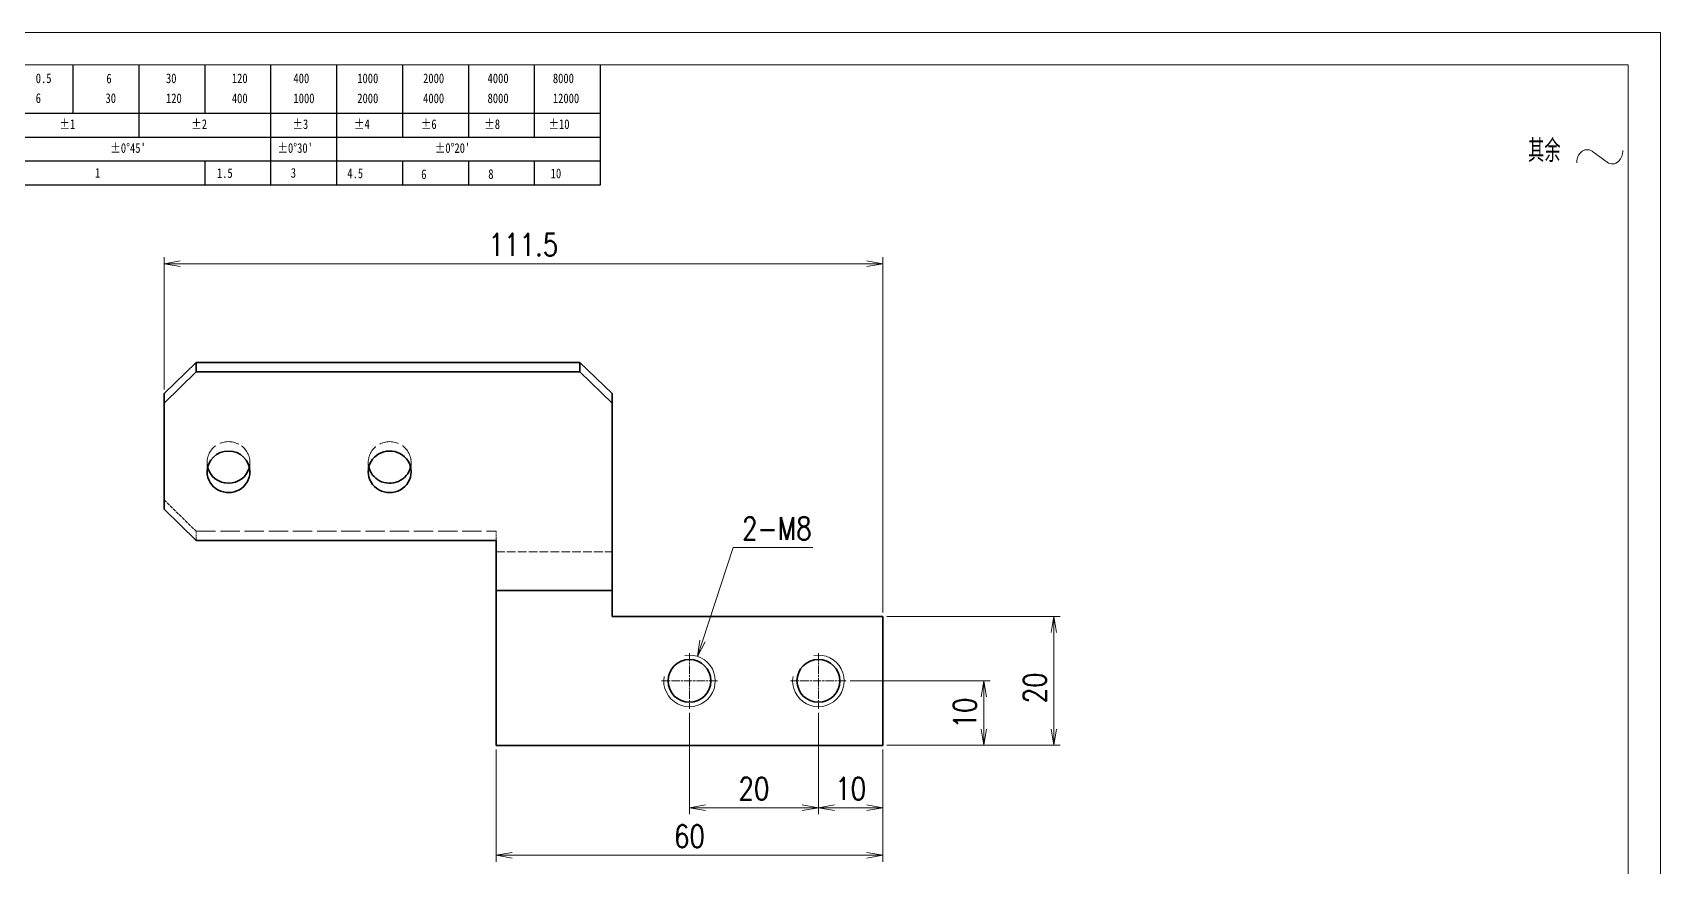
# Model space of a CAD drawing. Header units: inches. Extents: x 269 to 10986, y 1043 to 4337.
# Drawn here: x 7989.6 to 8242.1, y 3665 to 3794.4 of the extents above; entities that cross this region are included whole.
import ezdxf

# ---------------------------------------------------------------- set-up
doc = ezdxf.new("R2010")
doc.units = ezdxf.units.IN
doc.header["$MEASUREMENT"] = 0
for name, pattern in [('AM_ISO02W050x2', [3.75, 3, -0.75]), ('AM_ISO08W050x2', [9, 6, -0.75, 1.5, -0.75]), ('DOT2', [0.125, 0, -0.125])]:
    doc.linetypes.add(name, pattern=pattern)
doc.layers.add('DIM', color=3, linetype='Continuous')
doc.layers.add('图\\M+19E79\\M+195B6\\M+18E9A', color=7, linetype='Continuous')
for name, color, linetype, lineweight in [('中心线', 2, 'AM_ISO08W050x2', 18), ('图框', 7, 'Continuous', 18), ('标注线', 3, 'Continuous', 18), ('粗实线', 7, 'Continuous', 35), ('细实线', 3, 'Continuous', 18), ('虚线', 1, 'AM_ISO02W050x2', 18)]:
    doc.layers.add(name, color=color, linetype=linetype, lineweight=lineweight)
doc.layers.add('打印', color=7, linetype='Continuous', lineweight=15, plot=False)
doc.layers.add('打印-禁用', color=7, linetype='Continuous', lineweight=15, plot=False)
doc.styles.add('DIM', font='romans.shx', dxfattribs={"width": 0.8, "bigfont": 'bigfont.shx'})
doc.styles.add('国标', font='simfang.ttf', dxfattribs={"width": 0.8})
doc.styles.add('机械长仿宋', font='gbenor.shx', dxfattribs={"height": 1, "bigfont": 'gbcbig.shx'})
doc.dimstyles.new('XR 1-1$0', dxfattribs={"dimtxt": 3.5, "dimasz": 2.5, "dimexe": 1, "dimexo": 0.625, "dimgap": 1.2, "dimtad": 1, "dimzin": 9, "dimdsep": 46, "dimtxsty": 'DIM', "dimblk": 'OPEN', "dimcen": 0, "dimclrd": 8, "dimclre": 8, "dimclrt": 2, "dimazin": 2, "dimtfac": 0.5, "dimtmove": 0, "dimatfit": 3, "dimldrblk": 'OPEN', "dimfxl": 0, "dimtolj": 2, "dimlwd": 18, "dimlwe": 18, "dimarcsym": 0})
doc.dimstyles.new('XR 1-1$3', dxfattribs={"dimtxt": 3.5, "dimasz": 2.5, "dimexe": 1, "dimexo": 0.625, "dimgap": 1.2, "dimtad": 1, "dimtoh": 1, "dimdsep": 46, "dimtxsty": 'DIM', "dimblk": 'OPEN', "dimcen": 0, "dimclrd": 8, "dimclre": 8, "dimclrt": 2, "dimazin": 2, "dimtfac": 0.5, "dimtofl": 0, "dimtmove": 0, "dimatfit": 3, "dimldrblk": 'OPEN', "dimfxl": 0, "dimtolj": 2, "dimlwd": 18, "dimlwe": 18, "dimarcsym": 0})

# ---------------------------------------------------------------- blocks, each defined once
blk = doc.blocks.new('GZDEH零件A3图框V01版')
at = {"layer": '图\\M+19E79\\M+195B6\\M+18E9A', "color": 9}
for p, q in [((3031.31, -1561.98), (3031.31, -1554.46)), ((3041.53, -1561.98), (3041.53, -1554.46)), ((3051.75, -1561.98), (3051.75, -1554.46)), ((3061.98, -1561.98), (3061.98, -1554.46)), ((3072.2, -1561.98), (3072.2, -1554.46)), ((3082.42, -1561.98), (3082.42, -1554.46)), ((3092.64, -1561.98), (3092.64, -1554.46)), ((3102.86, -1561.98), (3102.86, -1554.46)), ((3113.09, -1573.08), (3113.09, -1554.46)), ((2996.09, -1561.98), (3113.09, -1561.98)), ((3041.53, -1565.68), (3041.53, -1561.98)), ((3061.98, -1573.08), (3061.98, -1561.98)), ((3072.2, -1573.08), (3072.2, -1561.98)), ((3082.42, -1565.68), (3082.42, -1561.98)), ((3092.64, -1565.68), (3092.64, -1561.98)), ((3102.86, -1565.68), (3102.86, -1561.98)), ((2996.09, -1565.68), (3113.09, -1565.68)), ((2996.09, -1569.38), (3113.09, -1569.38)), ((3051.75, -1573.08), (3051.75, -1569.38)), ((3082.42, -1573.08), (3082.42, -1569.48)), ((3092.64, -1573.08), (3092.64, -1569.38)), ((3102.86, -1573.08), (3102.86, -1569.38)), ((2990.09, -1573.08), (3113.09, -1573.08))]:
    blk.add_line(p, q, dxfattribs=at)
at = {"layer": '图框', "linetype": 'Continuous'}
for p, q in [((3272.49, -1554.46), (2882.49, -1554.46)), ((3272.49, -1832.96), (3272.49, -1554.46))]:
    blk.add_line(p, q, dxfattribs=at)
at = {"layer": '打印-禁用', "linetype": 'Continuous'}
for p, q in [((3277.49, -1549.46), (2857.49, -1549.46)), ((3277.49, -1846.46), (3277.49, -1549.46))]:
    blk.add_line(p, q, dxfattribs=at)
at = {"layer": '图\\M+19E79\\M+195B6\\M+18E9A', "color": 9, "style": '国标', "width": 0.8}
for s, p in [('0.5', (3025.49, -1557.3)), ('6', (3036.45, -1557.34)), ('30', (3045.69, -1557.31)), ('120', (3055.91, -1557.31)), ('400', (3065.46, -1557.31)), ('1000', (3075.36, -1557.31)), ('2000', (3085.57, -1557.31)), ('4000', (3095.57, -1557.31)), ('8000', (3105.7, -1557.31)), ('6', (3025.49, -1560.38)), ('30', (3036.31, -1560.39)), ('120', (3045.69, -1560.41)), ('400', (3055.91, -1560.41)), ('1000', (3065.46, -1560.41)), ('2000', (3075.36, -1560.41)), ('4000', (3085.57, -1560.41)), ('8000', (3095.57, -1560.41)), ('12000', (3105.7, -1560.41)), ('±1', (3029.16, -1564.42)), ('±2', (3049.61, -1564.42)), ('±3', (3065.3, -1564.42)), ('±4', (3074.85, -1564.42)), ('±6', (3085.22, -1564.42)), ('±8', (3095.06, -1564.42)), ('±10', (3105.02, -1564.42)), ("±0%%D45'", (3037.06, -1568.12)), ("±0%%D30'", (3062.98, -1568.12)), ("±0%%D20'", (3087.38, -1568.12)), ('3', (3065.05, -1571.98)), ('1', (3034.69, -1571.98)), ('1.5', (3053.59, -1572.01)), ('4.5', (3073.82, -1572.05)), ('6', (3085.28, -1572.19)), ('8', (3095.68, -1572.15)), ('10', (3105.36, -1572.06))]:
    blk.add_text(s, height=1.5, dxfattribs=at).set_placement(p)
blk = doc.blocks.new('DEH A3')
at = {"layer": '图框'}
blk.add_blockref('GZDEH零件A3图框V01版', (-2857.49, 1846.46), dxfattribs=at)
blk = doc.blocks.new('其余不去材料')
at = {"layer": '标注线', "color": 2, "lineweight": 13}
for points in [[(0, 0.17), (0.01, 0.48), (0.07, 0.79), (0.16, 1.09), (0.28, 1.36), (0.44, 1.6), (0.62, 1.8), (0.82, 1.97), (1.04, 2.09), (1.26, 2.17), (1.49, 2.21), (1.72, 2.21), (1.94, 2.17), (2.37, 1.97), (2.41, 1.95)], [(2.41, 1.95), (3.55, 1.11), (4.7, 0.27)], [(4.7, 0.27), (4.91, 0.14), (5.14, 0.05), (5.37, 0), (5.6, 0), (5.82, 0.04), (6.04, 0.11), (6.45, 0.38), (6.79, 0.8), (7.02, 1.34), (7.11, 1.95), (7.11, 2.09)]]:
    blk.add_lwpolyline(points, dxfattribs=at)
at = {"layer": '标注线', "color": 7, "linetype": 'DOT2', "style": '机械长仿宋'}
blk.add_text('其余', height=3.5, dxfattribs=at).set_placement((-7.56, 0.3))
blk = doc.blocks.new('_Open')
at = {"color": 0, "linetype": 'ByBlock', "lineweight": -2}
for p, q in [((-1, 0.17), (0, 0)), ((-1, -0.17), (0, 0)), ((0, 0), (-1, 0))]:
    blk.add_line(p, q, dxfattribs=at)
blk = doc.blocks.new('*D119')
at = {"layer": 'Defpoints', "color": 0, "transparency": 16777216}
for p in [(8121.52, 3758.49), (8010.02, 3738.34), (8121.52, 3703.78)]:
    blk.add_point(p, dxfattribs=at)
at = {"layer": 'DIM', "color": 8, "lineweight": 18, "transparency": 16777216}
for p, q in [((8010.02, 3738.96), (8010.02, 3759.49)), ((8012.52, 3758.49), (8119.02, 3758.49)), ((8121.52, 3704.4), (8121.52, 3759.49))]:
    blk.add_line(p, q, dxfattribs=at)
at = {"layer": 'DIM', "color": 8, "lineweight": 18, "transparency": 16777216, "xscale": 2.5, "yscale": 2.5, "zscale": 2.5, "rotation": 180}
blk.add_blockref('_Open', (8010.02, 3758.49), dxfattribs=at)
at = {"layer": 'DIM', "color": 8, "lineweight": 18, "transparency": 16777216, "xscale": 2.5, "yscale": 2.5, "zscale": 2.5}
blk.add_blockref('_Open', (8121.52, 3758.49), dxfattribs=at)
at = {"layer": 'DIM', "color": 2, "transparency": 16777216, "insert": (8065.77, 3761.44), "char_height": 3.5, "attachment_point": 5, "style": 'DIM'}
blk.add_mtext('\\A2;111.5', dxfattribs=at)
blk = doc.blocks.new('*D120')
at = {"layer": 'Defpoints', "color": 0, "transparency": 16777216}
for p in [(8061.52, 3683.78), (8121.52, 3683.78), (8061.52, 3666.72)]:
    blk.add_point(p, dxfattribs=at)
at = {"layer": 'DIM', "color": 8, "lineweight": 18, "transparency": 16777216}
for p, q in [((8061.52, 3683.15), (8061.52, 3665.72)), ((8121.52, 3683.15), (8121.52, 3665.72)), ((8119.02, 3666.72), (8064.02, 3666.72))]:
    blk.add_line(p, q, dxfattribs=at)
at = {"layer": 'DIM', "color": 8, "lineweight": 18, "transparency": 16777216, "xscale": 2.5, "yscale": 2.5, "zscale": 2.5, "rotation": 180}
blk.add_blockref('_Open', (8061.52, 3666.72), dxfattribs=at)
at = {"layer": 'DIM', "color": 8, "lineweight": 18, "transparency": 16777216, "xscale": 2.5, "yscale": 2.5, "zscale": 2.5}
blk.add_blockref('_Open', (8121.52, 3666.72), dxfattribs=at)
at = {"layer": 'DIM', "color": 2, "transparency": 16777216, "insert": (8091.52, 3669.67), "char_height": 3.5, "attachment_point": 5, "style": 'DIM'}
blk.add_mtext('\\A2;60', dxfattribs=at)
blk = doc.blocks.new('*D121')
at = {"layer": 'Defpoints', "color": 0, "transparency": 16777216}
for p in [(8115.84, 3693.78), (8121.52, 3683.78), (8137.18, 3683.78)]:
    blk.add_point(p, dxfattribs=at)
at = {"layer": 'DIM', "color": 8, "lineweight": 18, "transparency": 16777216}
for p, q in [((8116.46, 3693.78), (8138.18, 3693.78)), ((8137.18, 3691.28), (8137.18, 3686.28)), ((8122.14, 3683.78), (8138.18, 3683.78))]:
    blk.add_line(p, q, dxfattribs=at)
at = {"layer": 'DIM', "color": 8, "lineweight": 18, "transparency": 16777216, "xscale": 2.5, "yscale": 2.5, "zscale": 2.5}
for p, rotation in [((8137.18, 3693.78), 90), ((8137.18, 3683.78), 270)]:
    blk.add_blockref('_Open', p, dxfattribs=dict(at, rotation=rotation))
at = {"layer": 'DIM', "color": 2, "transparency": 16777216, "insert": (8134.23, 3688.78), "char_height": 3.5, "attachment_point": 5, "rotation": 90, "style": 'DIM'}
blk.add_mtext('\\A2;10', dxfattribs=at)
blk = doc.blocks.new('*D122')
at = {"layer": 'Defpoints', "color": 0, "transparency": 16777216}
for p in [(8121.52, 3703.78), (8122.96, 3683.78), (8148.03, 3683.78)]:
    blk.add_point(p, dxfattribs=at)
at = {"layer": 'DIM', "color": 8, "lineweight": 18, "transparency": 16777216}
for p, q in [((8122.14, 3703.78), (8149.03, 3703.78)), ((8148.03, 3701.28), (8148.03, 3686.28)), ((8123.59, 3683.78), (8149.03, 3683.78))]:
    blk.add_line(p, q, dxfattribs=at)
at = {"layer": 'DIM', "color": 8, "lineweight": 18, "transparency": 16777216, "xscale": 2.5, "yscale": 2.5, "zscale": 2.5}
for p, rotation in [((8148.03, 3703.78), 90), ((8148.03, 3683.78), 270)]:
    blk.add_blockref('_Open', p, dxfattribs=dict(at, rotation=rotation))
at = {"layer": 'DIM', "color": 2, "transparency": 16777216, "insert": (8145.08, 3692.69), "char_height": 3.5, "attachment_point": 5, "rotation": 90, "style": 'DIM'}
blk.add_mtext('\\A2;20', dxfattribs=at)
blk = doc.blocks.new('*D123')
at = {"layer": 'Defpoints', "color": 0, "transparency": 16777216}
for p in [(8111.52, 3689.46), (8121.52, 3683.78), (8121.52, 3674.1)]:
    blk.add_point(p, dxfattribs=at)
at = {"layer": 'DIM', "color": 8, "lineweight": 18, "transparency": 16777216}
for p, q in [((8111.52, 3688.83), (8111.52, 3673.1)), ((8121.52, 3683.15), (8121.52, 3673.1)), ((8114.02, 3674.1), (8119.02, 3674.1))]:
    blk.add_line(p, q, dxfattribs=at)
at = {"layer": 'DIM', "color": 8, "lineweight": 18, "transparency": 16777216, "xscale": 2.5, "yscale": 2.5, "zscale": 2.5, "rotation": 180}
blk.add_blockref('_Open', (8111.52, 3674.1), dxfattribs=at)
at = {"layer": 'DIM', "color": 8, "lineweight": 18, "transparency": 16777216, "xscale": 2.5, "yscale": 2.5, "zscale": 2.5}
blk.add_blockref('_Open', (8121.52, 3674.1), dxfattribs=at)
at = {"layer": 'DIM', "color": 2, "transparency": 16777216, "insert": (8116.52, 3677.05), "char_height": 3.5, "attachment_point": 5, "style": 'DIM'}
blk.add_mtext('\\A2;10', dxfattribs=at)
blk = doc.blocks.new('*D124')
at = {"layer": 'Defpoints', "color": 0, "transparency": 16777216}
for p in [(8091.52, 3689.46), (8111.52, 3686.57), (8091.52, 3674.1)]:
    blk.add_point(p, dxfattribs=at)
at = {"layer": 'DIM', "color": 8, "lineweight": 18, "transparency": 16777216}
for p, q in [((8091.52, 3688.83), (8091.52, 3673.1)), ((8111.52, 3685.94), (8111.52, 3673.1)), ((8109.02, 3674.1), (8094.02, 3674.1))]:
    blk.add_line(p, q, dxfattribs=at)
at = {"layer": 'DIM', "color": 8, "lineweight": 18, "transparency": 16777216, "xscale": 2.5, "yscale": 2.5, "zscale": 2.5, "rotation": 180}
blk.add_blockref('_Open', (8091.52, 3674.1), dxfattribs=at)
at = {"layer": 'DIM', "color": 8, "lineweight": 18, "transparency": 16777216, "xscale": 2.5, "yscale": 2.5, "zscale": 2.5}
blk.add_blockref('_Open', (8111.52, 3674.1), dxfattribs=at)
at = {"layer": 'DIM', "color": 2, "transparency": 16777216, "insert": (8101.52, 3677.05), "char_height": 3.5, "attachment_point": 5, "style": 'DIM'}
blk.add_mtext('\\A2;20', dxfattribs=at)
blk = doc.blocks.new('*D131')
at = {"layer": 'Defpoints', "color": 0, "transparency": 16777216}
for p in [(8092.76, 3697.58), (8090.28, 3689.97)]:
    blk.add_point(p, dxfattribs=at)
at = {"layer": 'DIM', "color": 8, "lineweight": 18, "transparency": 16777216}
for p, q in [((8098.27, 3714.48), (8093.54, 3699.96)), ((8110.67, 3714.48), (8098.27, 3714.48))]:
    blk.add_line(p, q, dxfattribs=at)
at = {"layer": 'DIM', "color": 8, "lineweight": 18, "transparency": 16777216, "xscale": 2.5, "yscale": 2.5, "zscale": 2.5, "rotation": 251.9285223546027}
blk.add_blockref('_Open', (8092.76, 3697.58), dxfattribs=at)
at = {"layer": 'DIM', "color": 2, "transparency": 16777216, "insert": (8105.07, 3717.43), "char_height": 3.5, "attachment_point": 5, "style": 'DIM'}
blk.add_mtext('\\A2;{\\Fromans,bigfont|c134;2-}M8', dxfattribs=at)

msp = doc.modelspace()

# ---------------------------------------------------------------- linework, layer by layer
at = {"layer": '中心线', "ltscale": 0.216028}
for p, q in [((8091.519, 3698.097), (8091.519, 3689.456)), ((8111.519, 3698.097), (8111.519, 3689.456)), ((8095.84, 3693.776), (8087.199, 3693.776)), ((8115.84, 3693.776), (8107.199, 3693.776))]:
    msp.add_line(p, q, dxfattribs=at)
at = {"layer": '打印'}
msp.add_lwpolyline([(7822.121, 3794.354), (8242.121, 3794.354), (8242.121, 3497.354), (7822.121, 3497.354)], close=True, dxfattribs=at)
at = {"layer": '粗实线', "ltscale": 0.174171}
for p, q in [((8015.019, 3743.188), (8010.019, 3738.337)), ((8079.519, 3738.337), (8074.519, 3743.188)), ((8015.019, 3741.737), (8010.019, 3736.885)), ((8074.519, 3741.737), (8079.519, 3736.885)), ((8010.019, 3720.39), (8015.019, 3715.539))]:
    msp.add_line(p, q, dxfattribs=at)
at = {"layer": '粗实线'}
for p, q in [((8015.019, 3743.188), (8074.519, 3743.188)), ((8015.019, 3741.737), (8074.519, 3741.737)), ((8079.519, 3736.885), (8079.519, 3712.325)), ((8015.019, 3715.539), (8061.519, 3715.539)), ((8061.519, 3683.776), (8061.519, 3704.776)), ((8121.519, 3703.776), (8079.519, 3703.776)), ((8121.519, 3683.776), (8121.519, 3703.776)), ((8061.519, 3683.776), (8121.519, 3683.776))]:
    msp.add_line(p, q, dxfattribs=at)
at = {"layer": '粗实线', "ltscale": 0.036288}
for p, q in [((8015.019, 3743.188), (8015.019, 3741.737)), ((8074.519, 3743.188), (8074.519, 3741.737)), ((8010.019, 3738.337), (8010.019, 3736.885)), ((8079.519, 3738.337), (8079.519, 3736.885))]:
    msp.add_line(p, q, dxfattribs=at)
at = {"layer": '粗实线', "ltscale": 0.412376}
msp.add_line((8010.019, 3736.885), (8010.019, 3720.39), dxfattribs=at)
at = {"layer": '粗实线', "ltscale": 0.080347}
msp.add_line((8061.519, 3715.539), (8061.519, 3712.325), dxfattribs=at)
at = {"layer": '粗实线', "ltscale": 0.113712}
for p, q in [((8061.519, 3707.776), (8061.519, 3712.325)), ((8079.519, 3707.776), (8079.519, 3712.325))]:
    msp.add_line(p, q, dxfattribs=at)
at = {"layer": '粗实线', "ltscale": 0.45}
msp.add_line((8061.519, 3707.776), (8079.519, 3707.776), dxfattribs=at)
at = {"layer": '粗实线', "ltscale": 0.075}
for p, q in [((8061.519, 3704.776), (8061.519, 3707.776)), ((8079.519, 3704.776), (8079.519, 3707.776))]:
    msp.add_line(p, q, dxfattribs=at)
at = {"layer": '粗实线', "ltscale": 0.025}
msp.add_line((8079.519, 3704.776), (8079.519, 3703.776), dxfattribs=at)
at = {"layer": '粗实线'}
for centre in [(8091.519, 3693.776), (8111.519, 3693.776)]:
    msp.add_circle(centre, 3.323, dxfattribs=at)
for centre, major_axis, start_param, end_param in [((8020.019, 3726.212), (-3.323, 0), 3.1415636, 6.2831562), ((8045.019, 3726.212), (-3.323, 0), 4.212389, 6.2831562), ((8020.019, 3727.664), (3.323, 0), 3.3685465, 6.0562384), ((8045.019, 3727.664), (3.323, 0), 3.3685465, 4.212389), ((8045.019, 3727.664), (3.323, 0), 4.212389, 6.0562384), ((8045.019, 3726.212), (-3.323, 0), 3.1415636, 4.212389), ((8020.019, 3726.212), (-3.323, 0), 6.2831562, 7.3539816), ((8020.019, 3726.212), (-3.323, 0), 1.0707963, 3.1415636), ((8045.019, 3726.212), (-3.323, 0), 6.2831562, 9.4247489)]:
    msp.add_ellipse(centre, major_axis=major_axis, ratio=0.9702957, start_param=start_param, end_param=end_param, dxfattribs=at)
at = {"layer": '细实线'}
for centre in [(8091.519, 3693.776), (8111.519, 3693.776)]:
    msp.add_arc(centre, 4, 169.99999, 100.00001, dxfattribs=at)
at = {"layer": '虚线', "ltscale": 0.036288}
for p, q in [((8016.696, 3726.212), (8016.696, 3727.664)), ((8023.343, 3726.212), (8023.343, 3727.663)), ((8041.696, 3726.212), (8041.696, 3727.664)), ((8048.343, 3726.212), (8048.343, 3727.663)), ((8015.019, 3716.99), (8015.019, 3715.539)), ((8061.519, 3716.99), (8061.519, 3715.539))]:
    msp.add_line(p, q, dxfattribs=at)
at = {"layer": '虚线', "ltscale": 0.174171}
msp.add_line((8010.019, 3721.842), (8015.019, 3716.99), dxfattribs=at)
at = {"layer": '虚线'}
msp.add_line((8015.019, 3716.99), (8061.519, 3716.99), dxfattribs=at)
at = {"layer": '虚线', "ltscale": 0.45}
msp.add_line((8061.519, 3713.776), (8079.519, 3713.776), dxfattribs=at)
at = {"layer": '虚线'}
for centre, start_param, end_param in [((8020.019, 3727.664), 1.0707963, 3.1415636), ((8020.019, 3727.664), 6.2831562, 7.3539816), ((8045.019, 3727.664), 6.2831562, 9.4247489), ((8020.019, 3727.664), 3.1415636, 3.3685465), ((8020.019, 3727.664), 6.0562384, 6.2831562), ((8045.019, 3727.664), 3.1415636, 3.3685465), ((8045.019, 3727.664), 6.0562384, 6.2831562)]:
    msp.add_ellipse(centre, major_axis=(3.323, 0), ratio=0.9702957, start_param=start_param, end_param=end_param, dxfattribs=at)

# ---------------------------------------------------------------- block references
at = {"layer": '图框'}
msp.add_blockref('DEH A3', (7822.121, 3497.354), dxfattribs=at)
at = {"layer": '标注线'}
msp.add_blockref('其余不去材料', (8229.152, 3773.965), dxfattribs=at)

# ---------------------------------------------------------------- dimensions: what is measured, and where the dimension line sits
at = {"layer": 'DIM'}
for base, p1, p2, picture, middle in [((8121.519, 3758.491), (8010.019, 3738.337), (8121.519, 3703.776), '*D119', (8065.769, 3761.441)), ((8091.519, 3674.105), (8111.519, 3686.566), (8091.519, 3689.456), '*D124', (8101.519, 3677.055)), ((8121.519, 3674.105), (8111.519, 3689.456), (8121.519, 3683.776), '*D123', (8116.519, 3677.055))]:
    dim = msp.add_linear_dim(base=base, p1=p1, p2=p2, dimstyle='XR 1-1$0', dxfattribs=at)
    dim.commit()
    dim.dimension.update_dxf_attribs({"geometry": picture, "text_midpoint": middle})
dim = msp.add_diameter_dim_2p(p1=(8090.279, 3689.974), p2=(8092.76, 3697.579), text='{\\Fromans,bigfont|c134;2-}<>', dimstyle='XR 1-1$3', override={"dimpost": 'M<>'}, dxfattribs=at)
dim.commit()
dim.dimension.update_dxf_attribs({"geometry": '*D131', "text_midpoint": (8105.074, 3714.477), "dimtype": 163})
for base, p1, p2, picture, middle in [((8148.033, 3683.776), (8121.519, 3703.776), (8122.96, 3683.776), '*D122', (8148.033, 3692.692)), ((8137.181, 3683.776), (8115.84, 3693.776), (8121.519, 3683.776), '*D121', (8137.181, 3688.776))]:
    dim = msp.add_linear_dim(base=base, p1=p1, p2=p2, angle=90, dimstyle='XR 1-1$0', dxfattribs=at)
    dim.commit()
    dim.dimension.update_dxf_attribs({"geometry": picture, "text_midpoint": middle, "dimtype": 160})
dim = msp.add_linear_dim(base=(8061.519, 3666.719), p1=(8121.519, 3683.776), p2=(8061.519, 3683.776), dimstyle='XR 1-1$0', dxfattribs=at)
dim.commit()
dim.dimension.update_dxf_attribs({"geometry": '*D120', "text_midpoint": (8091.519, 3666.719), "dimtype": 160})

doc.saveas('drawing.dxf')
